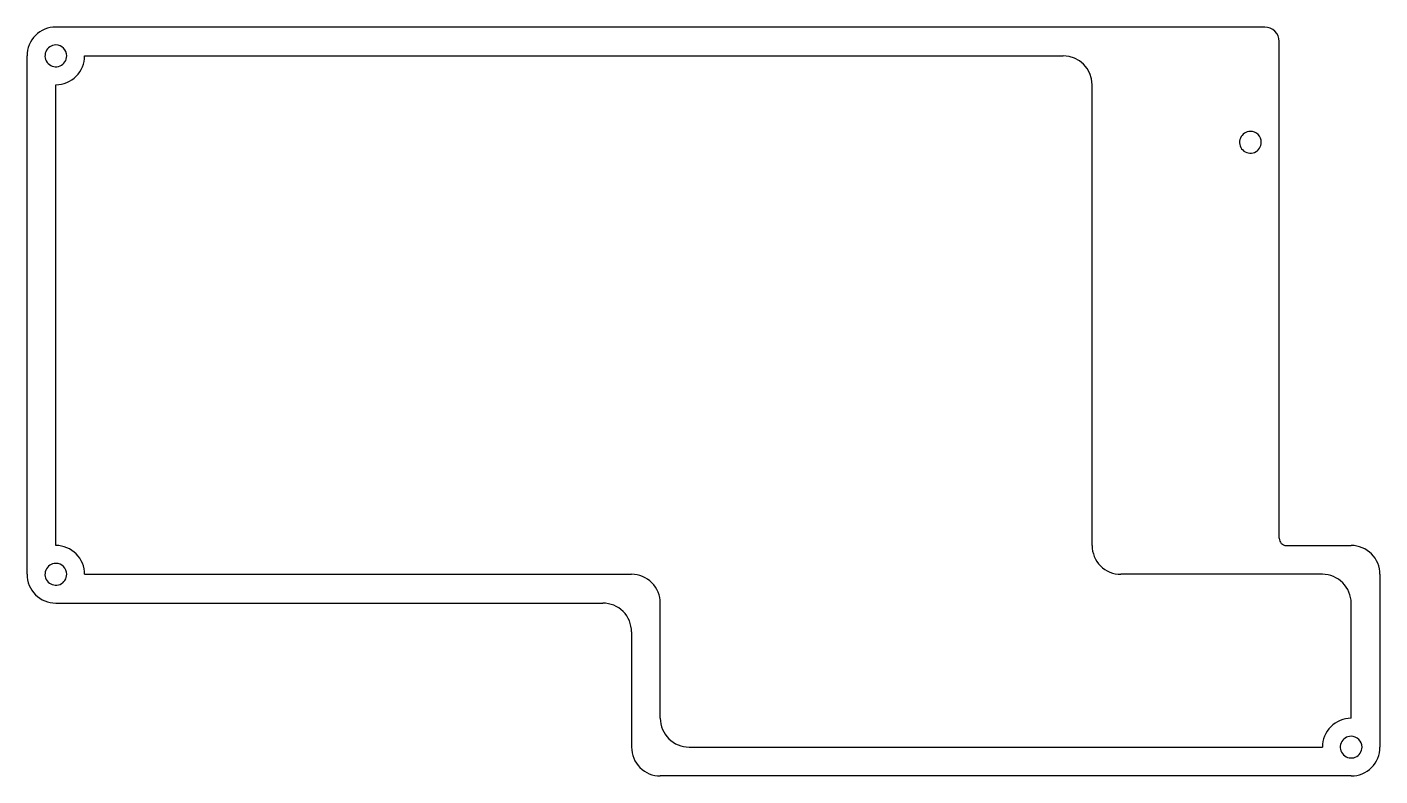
# Model space of a CAD drawing. Header units: millimetres. Extents: x 0 to 149, y 0 to 83.
import ezdxf

# ---------------------------------------------------------------- set-up
doc = ezdxf.new("R2010")
doc.units = ezdxf.units.MM
doc.layers.get('0').update_dxf_attribs({"linetype": 'CONTINUOUS'})

msp = doc.modelspace()

# ---------------------------------------------------------------- linework, layer by layer
at = {"color": 7}
for p, q in [((136.600003, 82.624997), (3.25, 82.624997)), ((3.25, 80.649995), (3.25, 80.649995)), ((138.187503, 26.268796), (138.187503, 81.037497)), ((0.075, 22.299996), (0.075, 79.449997)), ((6.425, 79.449997), (114.375003, 79.449997)), ((3.25, 25.474996), (3.25, 76.274997)), ((117.550003, 25.474996), (117.550003, 76.274997)), ((135.012503, 71.124998), (135.012503, 71.124998)), ((138.981303, 25.474996), (146.125004, 25.474996)), ((3.25, 23.499993), (3.25, 23.499993)), ((6.425, 22.299996), (66.750002, 22.299996)), ((142.950003, 22.299996), (120.725003, 22.299996)), ((149.300004, 22.299996), (149.300004, 3.249995)), ((3.25, 19.124995), (63.575002, 19.124995)), ((69.925002, 6.424995), (69.925002, 19.124995)), ((146.125004, 6.424995), (146.125004, 19.124995)), ((66.750002, 15.949995), (66.750002, 3.249995)), ((73.100002, 3.249995), (142.950003, 3.249995)), ((146.124994, 4.449995), (146.124994, 4.449995)), ((146.125004, 0.074995), (69.925002, 0.074995))]:
    msp.add_line(p, q, dxfattribs=at)
for points in [[(3.25, 82.624997), (2.407938, 82.624997), (1.600364, 82.290489), (1.004936, 81.695061)], [(137.722535, 82.160029), (137.424821, 82.457743), (137.021034, 82.624997), (136.600003, 82.624997)], [(138.187503, 81.037497), (138.187503, 81.458528), (138.020249, 81.862315), (137.722535, 82.160029)], [(1.004936, 81.695061), (0.409508, 81.099633), (0.075, 80.292059), (0.075, 79.449997)], [(3.25, 80.649995), (2.764645, 80.649995), (2.327082, 80.357624), (2.141345, 79.909215)], [(4.45, 79.449995), (4.45, 80.112737), (3.912742, 80.649995), (3.25, 80.649995)], [(2.141345, 79.909215), (1.955607, 79.460806), (2.058274, 78.944664), (2.401472, 78.601467)], [(3.70922, 78.341339), (4.157629, 78.527077), (4.45, 78.96464), (4.45, 79.449995)], [(5.495064, 77.204933), (6.090492, 77.800361), (6.425, 78.607935), (6.425, 79.449997)], [(117.550003, 76.274997), (117.550003, 78.028501), (116.128507, 79.449997), (114.375003, 79.449997)], [(2.401472, 78.601467), (2.74467, 78.258269), (3.260811, 78.155602), (3.70922, 78.341339)], [(3.25, 76.274997), (4.092062, 76.274997), (4.899636, 76.609505), (5.495064, 77.204933)], [(133.903848, 70.384218), (133.718111, 69.935809), (133.820778, 69.419667), (134.163975, 69.07647)], [(135.012503, 71.124998), (134.527149, 71.124998), (134.089585, 70.832627), (133.903848, 70.384218)], [(135.861031, 70.773526), (135.635988, 70.99857), (135.330763, 71.124998), (135.012503, 71.124998)], [(136.212503, 69.924998), (136.212503, 70.243257), (136.086075, 70.548482), (135.861031, 70.773526)], [(134.163975, 69.07647), (134.507173, 68.733272), (135.023314, 68.630605), (135.471723, 68.816342)], [(135.471723, 68.816342), (135.920133, 69.002079), (136.212503, 69.439643), (136.212503, 69.924998)], [(5.495064, 24.54506), (4.899636, 25.140488), (4.092062, 25.474996), (3.25, 25.474996)], [(117.550003, 25.474996), (117.550003, 24.632933), (117.884511, 23.82536), (118.479939, 23.229932)], [(138.187503, 26.268796), (138.187503, 26.058267), (138.271136, 25.856361), (138.420002, 25.707494)], [(138.420002, 25.707494), (138.568868, 25.558628), (138.770775, 25.474996), (138.981303, 25.474996)], [(148.370068, 24.54506), (147.77464, 25.140488), (146.967066, 25.474996), (146.125004, 25.474996)], [(6.425, 22.299996), (6.425, 23.142058), (6.090492, 23.949632), (5.495064, 24.54506)], [(149.300004, 22.299996), (149.300004, 23.142058), (148.965496, 23.949632), (148.370068, 24.54506)], [(2.141345, 22.759213), (1.955607, 22.310803), (2.058274, 21.794662), (2.401472, 21.451464)], [(3.25, 23.499993), (2.764645, 23.499993), (2.327082, 23.207622), (2.141345, 22.759213)], [(4.45, 22.299993), (4.45, 22.962734), (3.912742, 23.499993), (3.25, 23.499993)], [(118.479939, 23.229932), (119.075367, 22.634504), (119.882941, 22.299996), (120.725003, 22.299996)], [(0.075, 22.299996), (0.075, 21.457933), (0.409508, 20.650359), (1.004936, 20.054931)], [(2.401472, 21.451464), (2.74467, 21.108267), (3.260811, 21.0056), (3.70922, 21.191337)], [(3.70922, 21.191337), (4.157629, 21.377074), (4.45, 21.814638), (4.45, 22.299993)], [(68.995066, 21.37006), (68.399638, 21.965488), (67.592064, 22.299996), (66.750002, 22.299996)], [(69.925002, 19.124995), (69.925002, 19.967058), (69.590494, 20.774632), (68.995066, 21.37006)], [(145.195068, 21.37006), (144.59964, 21.965488), (143.792066, 22.299996), (142.950003, 22.299996)], [(146.125004, 19.124995), (146.125004, 19.967058), (145.790496, 20.774632), (145.195068, 21.37006)], [(1.004936, 20.054931), (1.600364, 19.459503), (2.407938, 19.124995), (3.25, 19.124995)], [(65.820066, 18.195059), (65.224638, 18.790487), (64.417064, 19.124995), (63.575002, 19.124995)], [(66.750002, 15.949995), (66.750002, 16.792058), (66.415494, 17.599631), (65.820066, 18.195059)], [(69.925002, 6.424995), (69.925002, 5.582933), (70.25951, 4.775359), (70.854938, 4.179931)], [(146.125004, 6.424995), (145.282941, 6.424995), (144.475367, 6.090487), (143.879939, 5.495059)], [(143.879939, 5.495059), (143.284511, 4.899631), (142.950003, 4.092057), (142.950003, 3.249995)], [(66.750002, 3.249995), (66.750002, 2.407933), (67.08451, 1.600359), (67.679938, 1.004931)], [(70.854938, 4.179931), (71.450366, 3.584503), (72.257939, 3.249995), (73.100002, 3.249995)], [(145.016338, 3.709215), (144.830601, 3.260806), (144.933268, 2.744665), (145.276465, 2.401467)], [(146.124994, 4.449995), (145.639639, 4.449995), (145.202075, 4.157624), (145.016338, 3.709215)], [(146.973522, 4.098523), (146.748478, 4.323567), (146.443253, 4.449995), (146.124994, 4.449995)], [(146.584214, 2.14134), (147.032623, 2.327077), (147.324994, 2.76464), (147.324994, 3.249995)], [(147.324994, 3.249995), (147.324994, 3.568255), (147.198565, 3.87348), (146.973522, 4.098523)], [(148.370068, 1.004931), (148.965496, 1.600359), (149.300004, 2.407933), (149.300004, 3.249995)], [(145.276465, 2.401467), (145.619663, 2.058269), (146.135804, 1.955602), (146.584214, 2.14134)], [(67.679938, 1.004931), (68.275366, 0.409503), (69.082939, 0.074995), (69.925002, 0.074995)], [(146.125004, 0.074995), (146.967066, 0.074995), (147.77464, 0.409503), (148.370068, 1.004931)]]:
    msp.add_open_spline(points, degree=3, dxfattribs=at)

doc.saveas('drawing.dxf')
